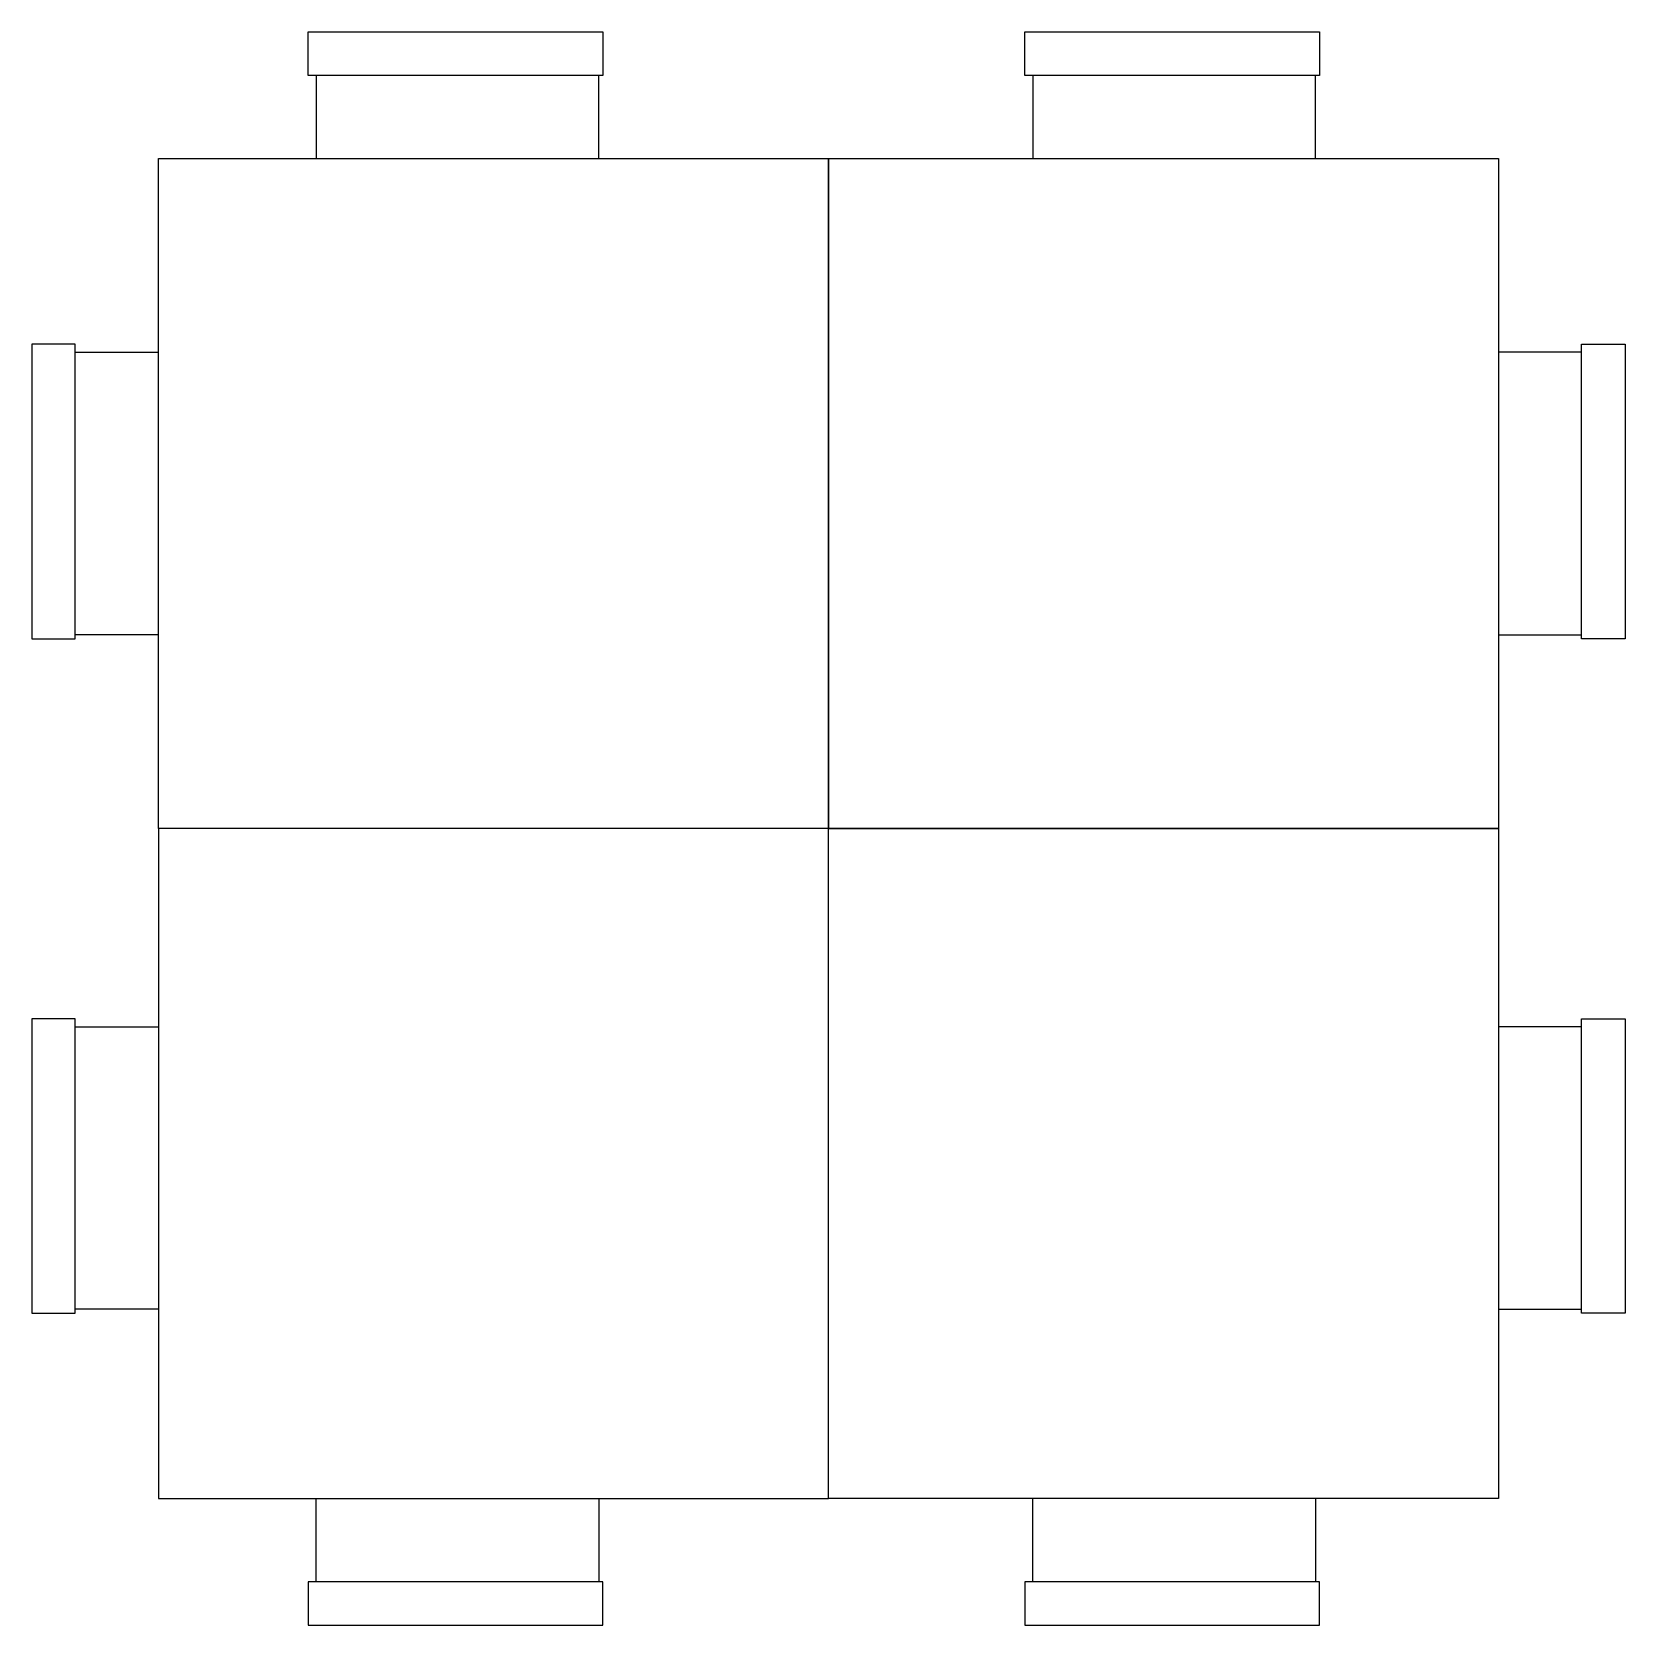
# Model space of a CAD drawing. Header units: inches. Extents: x -422522 to 22891, y -2973 to 414515.
# Drawn here: x 9684.9 to 9898.9, y 3154.7 to 3368.7 of the extents above; entities that cross this region are included whole.
import ezdxf

# ---------------------------------------------------------------- set-up
doc = ezdxf.new("R2010")
doc.units = ezdxf.units.IN
doc.header["$MEASUREMENT"] = 0
doc.layers.get('0').update_dxf_attribs({"lineweight": 25})

msp = doc.modelspace()

# ---------------------------------------------------------------- linework, layer by layer
for p, q in [((9723.14, 3362.82), (9723.14, 3351.66)), ((9761.09, 3351.66), (9761.09, 3362.82)), ((9819.4, 3362.82), (9819.4, 3351.66)), ((9857.35, 3351.66), (9857.35, 3362.82)), ((9723.14, 3351.66), (9761.09, 3351.66)), ((9819.4, 3351.66), (9857.35, 3351.66)), ((9690.77, 3325.64), (9701.94, 3325.64)), ((9893.1, 3325.64), (9881.94, 3325.64)), ((9881.94, 3325.64), (9881.94, 3287.69)), ((9701.94, 3287.69), (9690.77, 3287.69)), ((9881.94, 3287.69), (9893.1, 3287.69)), ((9791.94, 3261.66), (9701.94, 3261.66)), ((9701.94, 3261.66), (9701.94, 3171.66)), ((9791.94, 3171.66), (9791.94, 3261.66)), ((9690.77, 3235.04), (9701.94, 3235.04)), ((9893.1, 3235.04), (9881.94, 3235.04)), ((9881.94, 3235.04), (9881.94, 3197.08)), ((9701.94, 3197.08), (9690.77, 3197.08)), ((9881.94, 3197.08), (9893.1, 3197.08)), ((9701.94, 3171.66), (9791.94, 3171.66)), ((9723.14, 3160.49), (9723.14, 3171.66)), ((9761.09, 3171.66), (9761.09, 3160.49)), ((9819.4, 3160.49), (9819.4, 3171.66)), ((9857.35, 3171.66), (9857.35, 3160.49))]:
    msp.add_line(p, q)
for points in [[(9722.07, 3368.66), (9761.64, 3368.66), (9761.64, 3362.82), (9722.07, 3362.82)], [(9818.33, 3368.66), (9857.9, 3368.66), (9857.9, 3362.82), (9818.33, 3362.82)], [(9701.94, 3351.66), (9791.94, 3351.66), (9791.94, 3261.66), (9701.94, 3261.66)], [(9791.94, 3351.66), (9881.94, 3351.66), (9881.94, 3261.66), (9791.94, 3261.66)], [(9684.94, 3326.71), (9684.94, 3287.14), (9690.77, 3287.14), (9690.77, 3326.71)], [(9898.94, 3326.71), (9898.94, 3287.14), (9893.1, 3287.14), (9893.1, 3326.71)], [(9791.94, 3261.66), (9881.94, 3261.66), (9881.94, 3171.66), (9791.94, 3171.66)], [(9684.94, 3236.11), (9684.94, 3196.54), (9690.77, 3196.54), (9690.77, 3236.11)], [(9898.94, 3236.11), (9898.94, 3196.54), (9893.1, 3196.54), (9893.1, 3236.11)], [(9722.07, 3154.66), (9761.64, 3154.66), (9761.64, 3160.49), (9722.07, 3160.49)], [(9818.33, 3154.66), (9857.9, 3154.66), (9857.9, 3160.49), (9818.33, 3160.49)]]:
    msp.add_lwpolyline(points, close=True)

doc.saveas('drawing.dxf')
